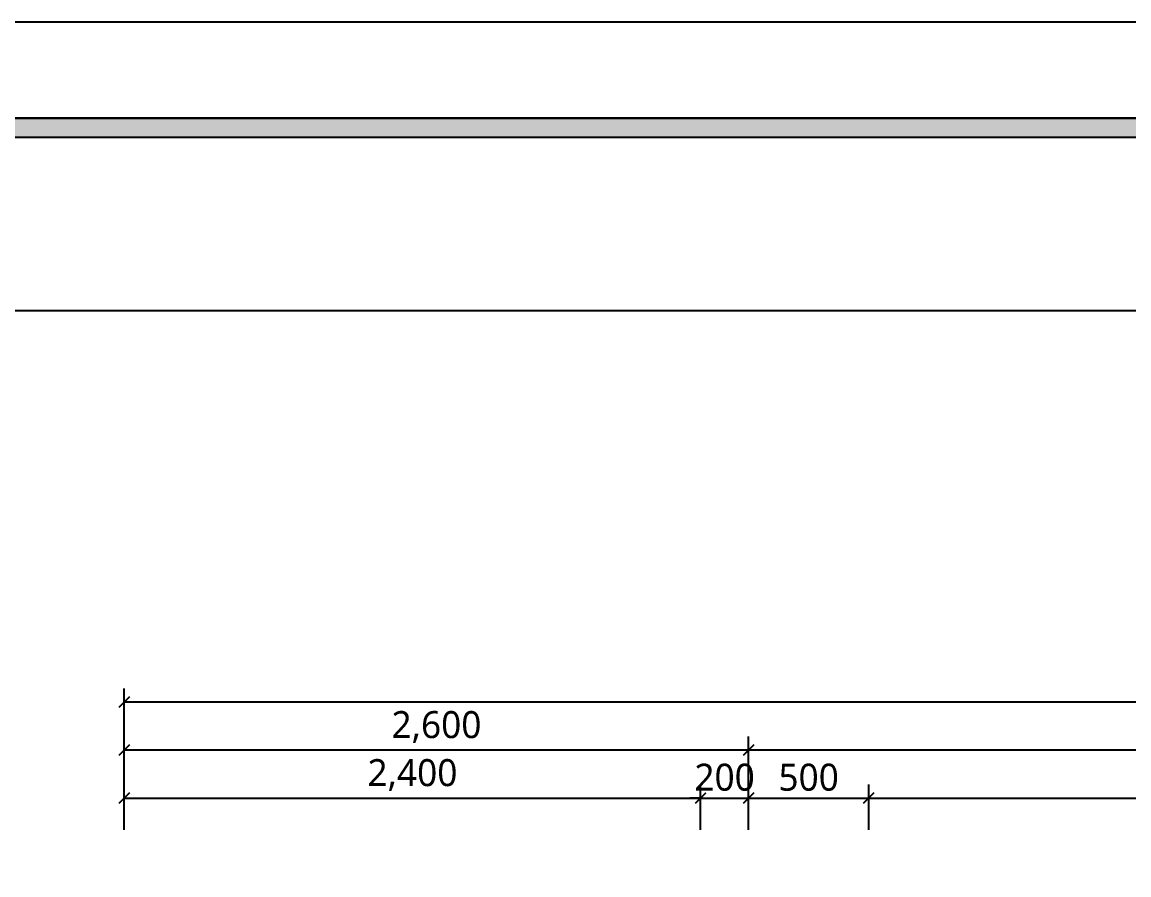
# Model space of a CAD drawing. Header units: metres. Extents: x 11578468 to 47831421, y -58341524 to -14256839.
# Drawn here: x 23682334 to 23686943, y -29094804 to -29091254 of the extents above; entities that cross this region are included whole.
import ezdxf
from ezdxf.enums import TextEntityAlignment as Align

# ---------------------------------------------------------------- set-up
doc = ezdxf.new("R2010")
doc.units = ezdxf.units.M
doc.header["$LTSCALE"] = 50
doc.header["$MEASUREMENT"] = 0
doc.layers.get('0').update_dxf_attribs({"linetype": 'CONTINUOUS'})
doc.layers.get('DEFPOINTS').update_dxf_attribs({"linetype": 'CONTINUOUS'})
for name, color, linetype in [('3.기호.계단선', 30, 'CONTINUOUS'), ('FORM(YOURNAME)-1', 1, 'CONTINUOUS'), ('FORM(YOURNAME)-11', 1, 'CONTINUOUS')]:
    doc.layers.add(name, color=color, linetype=linetype)
doc.layers.add('DIM', color=7, linetype='CONTINUOUS', lineweight=15)
doc.styles.add('N 맑은고딕', font='malgun.ttf')
doc.styles.add('YOURNAME', font='malgun.ttf')
doc.dimstyles.new('JJ IN 45', dxfattribs={"dimscale": 45, "dimtxt": 2.5, "dimasz": 1, "dimexe": 1.25, "dimexo": 1.5, "dimtad": 1, "dimdec": 6, "dimlunit": 6, "dimtxsty": 'N 맑은고딕', "dimblk": 'ARCHTICK', "dimcen": 2.5, "dimclrd": 256, "dimclre": 256, "dimclrt": 256, "dimadec": 0, "dimazin": 0, "dimtfac": 1, "dimtdec": 6, "dimtix": 1, "dimtmove": 0, "dimatfit": 3, "dimldrblk": 'ARCHTICK', "dimfxl": 1, "dimarcsym": 0})

# ---------------------------------------------------------------- blocks, each defined once
blk = doc.blocks.new('_ArchTick')
at = {"color": 0, "linetype": 'ByBlock', "const_width": 0.15}
blk.add_lwpolyline([(-0.5, -0.5), (0.5, 0.5)], dxfattribs=at)
blk = doc.blocks.new('*D395')
at = {"layer": 'DEFPOINTS', "color": 0, "transparency": 16777216}
for p in [(23730902, -29127857), (23728502, -29128057), (23730902, -29128057)]:
    blk.add_point(p, dxfattribs=at)
at = {"layer": 'DIM', "lineweight": -2, "transparency": 16777216}
for p, q in [((23728502, -29127989.5), (23728502, -29127800.8)), ((23730902, -29127989.5), (23730902, -29127800.8)), ((23728502, -29127857), (23730902, -29127857))]:
    blk.add_line(p, q, dxfattribs=at)
at = {"layer": 'DIM', "lineweight": -2, "transparency": 16777216, "xscale": 45, "yscale": 45, "zscale": 45, "rotation": 180}
blk.add_blockref('_ArchTick', (23728502, -29127857), dxfattribs=at)
at = {"layer": 'DIM', "lineweight": -2, "transparency": 16777216, "xscale": 45, "yscale": 45, "zscale": 45}
blk.add_blockref('_ArchTick', (23730902, -29127857), dxfattribs=at)
at = {"layer": 'DIM', "transparency": 16777216, "insert": (23729702, -29127761.3), "char_height": 112.5, "attachment_point": 5, "style": 'N 맑은고딕'}
blk.add_mtext('2,400', dxfattribs=at)
blk = doc.blocks.new('*D396')
at = {"layer": 'DEFPOINTS', "color": 0, "transparency": 16777216}
for p in [(23731102, -29127857), (23731102, -29128027.1), (23730902, -29128057)]:
    blk.add_point(p, dxfattribs=at)
at = {"layer": 'DIM', "lineweight": -2, "transparency": 16777216}
for p, q in [((23730902, -29127989.5), (23730902, -29127800.8)), ((23731102, -29127959.6), (23731102, -29127800.8)), ((23730902, -29127857), (23730857, -29127857)), ((23730902, -29127857), (23731102, -29127857)), ((23731102, -29127857), (23731147, -29127857))]:
    blk.add_line(p, q, dxfattribs=at)
at = {"layer": 'DIM', "lineweight": -2, "transparency": 16777216, "xscale": 45, "yscale": 45, "zscale": 45}
blk.add_blockref('_ArchTick', (23730902, -29127857), dxfattribs=at)
at = {"layer": 'DIM', "lineweight": -2, "transparency": 16777216, "xscale": 45, "yscale": 45, "zscale": 45, "rotation": 180}
blk.add_blockref('_ArchTick', (23731102, -29127857), dxfattribs=at)
at = {"layer": 'DIM', "transparency": 16777216, "insert": (23731002, -29127770.8), "char_height": 112.5, "attachment_point": 5, "style": 'N 맑은고딕'}
blk.add_mtext('200', dxfattribs=at)
blk = doc.blocks.new('*D397')
at = {"layer": 'DEFPOINTS', "color": 0, "transparency": 16777216}
for p in [(23731602, -29127857), (23731102, -29128027.1), (23731602, -29128057)]:
    blk.add_point(p, dxfattribs=at)
at = {"layer": 'DIM', "lineweight": -2, "transparency": 16777216}
for p, q in [((23731102, -29127959.6), (23731102, -29127800.8)), ((23731602, -29127989.5), (23731602, -29127800.8)), ((23731102, -29127857), (23731602, -29127857))]:
    blk.add_line(p, q, dxfattribs=at)
at = {"layer": 'DIM', "lineweight": -2, "transparency": 16777216, "xscale": 45, "yscale": 45, "zscale": 45, "rotation": 180}
blk.add_blockref('_ArchTick', (23731102, -29127857), dxfattribs=at)
at = {"layer": 'DIM', "lineweight": -2, "transparency": 16777216, "xscale": 45, "yscale": 45, "zscale": 45}
blk.add_blockref('_ArchTick', (23731602, -29127857), dxfattribs=at)
at = {"layer": 'DIM', "transparency": 16777216, "insert": (23731352, -29127770.8), "char_height": 112.5, "attachment_point": 5, "style": 'N 맑은고딕'}
blk.add_mtext('500', dxfattribs=at)
blk = doc.blocks.new('*D398')
at = {"layer": 'DEFPOINTS', "color": 0, "transparency": 16777216}
for p in [(23736002, -29127857), (23731602, -29128057), (23736002, -29128057)]:
    blk.add_point(p, dxfattribs=at)
at = {"layer": 'DIM', "lineweight": -2, "transparency": 16777216}
for p, q in [((23731602, -29127989.5), (23731602, -29127800.8)), ((23736002, -29127989.5), (23736002, -29127800.8)), ((23731602, -29127857), (23736002, -29127857))]:
    blk.add_line(p, q, dxfattribs=at)
at = {"layer": 'DIM', "lineweight": -2, "transparency": 16777216, "xscale": 45, "yscale": 45, "zscale": 45, "rotation": 180}
blk.add_blockref('_ArchTick', (23731602, -29127857), dxfattribs=at)
at = {"layer": 'DIM', "lineweight": -2, "transparency": 16777216, "xscale": 45, "yscale": 45, "zscale": 45}
blk.add_blockref('_ArchTick', (23736002, -29127857), dxfattribs=at)
at = {"layer": 'DIM', "transparency": 16777216, "insert": (23733802, -29127761.3), "char_height": 112.5, "attachment_point": 5, "style": 'N 맑은고딕'}
blk.add_mtext('4,400', dxfattribs=at)
blk = doc.blocks.new('*D404')
at = {"layer": 'DEFPOINTS', "color": 0, "transparency": 16777216}
for p in [(23731102, -29127657), (23731102, -29128057), (23736702, -29128057)]:
    blk.add_point(p, dxfattribs=at)
at = {"layer": 'DIM', "lineweight": -2, "transparency": 16777216}
for p, q in [((23731102, -29127989.5), (23731102, -29127600.8)), ((23736702, -29127989.5), (23736702, -29127600.8)), ((23736702, -29127657), (23731102, -29127657))]:
    blk.add_line(p, q, dxfattribs=at)
at = {"layer": 'DIM', "lineweight": -2, "transparency": 16777216, "xscale": 45, "yscale": 45, "zscale": 45, "rotation": 180}
blk.add_blockref('_ArchTick', (23731102, -29127657), dxfattribs=at)
at = {"layer": 'DIM', "lineweight": -2, "transparency": 16777216, "xscale": 45, "yscale": 45, "zscale": 45}
blk.add_blockref('_ArchTick', (23736702, -29127657), dxfattribs=at)
at = {"layer": 'DIM', "transparency": 16777216, "insert": (23733902, -29127561.3), "char_height": 112.5, "attachment_point": 5, "style": 'N 맑은고딕'}
blk.add_mtext('5,600', dxfattribs=at)
blk = doc.blocks.new('*D405')
at = {"layer": 'DEFPOINTS', "color": 0, "transparency": 16777216}
for p in [(23728502, -29127657), (23728502, -29128057), (23731102, -29128057)]:
    blk.add_point(p, dxfattribs=at)
at = {"layer": 'DIM', "lineweight": -2, "transparency": 16777216}
for p, q in [((23728502, -29127989.5), (23728502, -29127600.8)), ((23731102, -29127989.5), (23731102, -29127600.8)), ((23731102, -29127657), (23728502, -29127657))]:
    blk.add_line(p, q, dxfattribs=at)
at = {"layer": 'DIM', "lineweight": -2, "transparency": 16777216, "xscale": 45, "yscale": 45, "zscale": 45, "rotation": 180}
blk.add_blockref('_ArchTick', (23728502, -29127657), dxfattribs=at)
at = {"layer": 'DIM', "lineweight": -2, "transparency": 16777216, "xscale": 45, "yscale": 45, "zscale": 45}
blk.add_blockref('_ArchTick', (23731102, -29127657), dxfattribs=at)
at = {"layer": 'DIM', "transparency": 16777216, "insert": (23729802, -29127561.3), "char_height": 112.5, "attachment_point": 5, "style": 'N 맑은고딕'}
blk.add_mtext('2,600', dxfattribs=at)
blk = doc.blocks.new('*D406')
at = {"layer": 'DEFPOINTS', "color": 0, "transparency": 16777216}
for p in [(23745702, -29127457), (23728502, -29128057), (23745702, -29128057)]:
    blk.add_point(p, dxfattribs=at)
at = {"layer": 'DIM', "lineweight": -2, "transparency": 16777216}
for p, q in [((23728502, -29127989.5), (23728502, -29127400.8)), ((23745702, -29127989.5), (23745702, -29127400.8)), ((23728502, -29127457), (23745702, -29127457))]:
    blk.add_line(p, q, dxfattribs=at)
at = {"layer": 'DIM', "lineweight": -2, "transparency": 16777216, "xscale": 45, "yscale": 45, "zscale": 45, "rotation": 180}
blk.add_blockref('_ArchTick', (23728502, -29127457), dxfattribs=at)
at = {"layer": 'DIM', "lineweight": -2, "transparency": 16777216, "xscale": 45, "yscale": 45, "zscale": 45}
blk.add_blockref('_ArchTick', (23745702, -29127457), dxfattribs=at)
at = {"layer": 'DIM', "transparency": 16777216, "insert": (23737102, -29127361), "char_height": 112.5, "attachment_point": 5, "style": 'N 맑은고딕'}
blk.add_mtext('17,200', dxfattribs=at)
blk = doc.blocks.new('FORM-ELEVATION')
at = {"layer": 'FORM(YOURNAME)-11'}
h = blk.add_hatch(color=256, dxfattribs=at)
h.dxf.hatch_style = 1
h.paths.add_polyline_path([(-10309, 35708), (71691, 35708), (71691, 35508), (-10309, 35508)])
h.paths.add_polyline_path([(-10309, -21492), (71691, -21492), (71691, -21692), (-10309, -21692)])
at = {"layer": 'DEFPOINTS', "color": 158}
blk.add_lwpolyline([(-10309, -21692), (71691, -21692), (71691, 35708), (-10309, 35708)], close=True, dxfattribs=at)
at = {"layer": 'DEFPOINTS'}
blk.add_lwpolyline([(-8309, 33708), (61071, 33708), (61071, -19692), (-8309, -19692)], close=True, dxfattribs=at)
at = {"layer": 'FORM(YOURNAME)-11', "color": 250}
blk.add_lwpolyline([(-11309, -22692), (72691, -22692), (72691, 36708), (-11309, 36708)], close=True, dxfattribs=at)
at = {"layer": 'FORM(YOURNAME)-11'}
blk.add_lwpolyline([(-10309, 35708), (71691, 35708), (71691, 35508), (-10309, 35508)], close=True, dxfattribs=at)
at = {"layer": 'FORM(YOURNAME)-11', "color": 3, "style": 'YOURNAME'}
for tag, height, p in [('1', 451, (71041, -1219)), ('2', 451, (71041, -1863)), ('3', 451, (71041, -3150)), ('4', 451, (71041, -5081)), ('5', 515, (71041, -7398)), ('6', 515, (71041, -9650)), ('7', 515, (71041, -11903)), ('8', 515, (71041, -14155)), ('9', 515, (71041, -16408)), ('10', 515, (66791, -18596)), ('11', 515, (71041, -18660)), ('12', 515, (66791, -20848)), ('13', 515, (71041, -20848))]:
    blk.add_attdef(tag, text='', height=height, dxfattribs=at).set_placement(p, align=Align.MIDDLE_RIGHT)
blk = doc.blocks.new('sdagdgds')
at = {"layer": 'DIM'}
for base, p1, p2, picture, middle in [((23745702, -29127457), (23728502, -29128057), (23745702, -29128057), '*D406', (23737102, -29127361.0081521794)), ((23728502, -29127657), (23731102, -29128057), (23728502, -29128057), '*D405', (23729802, -29127561.3138586991)), ((23731102, -29127657), (23736702, -29128057), (23731102, -29128057), '*D404', (23733902, -29127561.3138586991)), ((23730902, -29127857), (23728502, -29128057), (23730902, -29128057), '*D395', (23729702, -29127761.3138586991)), ((23731102, -29127857), (23730902, -29128057), (23731102, -29128027.1003937), '*D396', (23731002, -29127770.7525476)), ((23731602, -29127857), (23731102, -29128027.1003937), (23731602, -29128057), '*D397', (23731352, -29127770.7525476)), ((23736002, -29127857), (23731602, -29128057), (23736002, -29128057), '*D398', (23733802, -29127761.3138586991))]:
    dim = blk.add_linear_dim(base=base, p1=p1, p2=p2, dimstyle='JJ IN 45', dxfattribs=at)
    dim.commit()
    dim.dimension.update_dxf_attribs({"geometry": picture, "text_midpoint": middle})

msp = doc.modelspace()

# ---------------------------------------------------------------- block references
at = {"layer": '3.기호.계단선'}
msp.add_blockref('sdagdgds', (-45742.1, 33373.1), dxfattribs=at)
at = {"layer": 'FORM(YOURNAME)-1', "xscale": 0.4, "yscale": 0.4, "zscale": 0.4}
msp.add_blockref('FORM-ELEVATION', (23678885.4, -29105936.9), dxfattribs=at)

doc.saveas('drawing.dxf')
